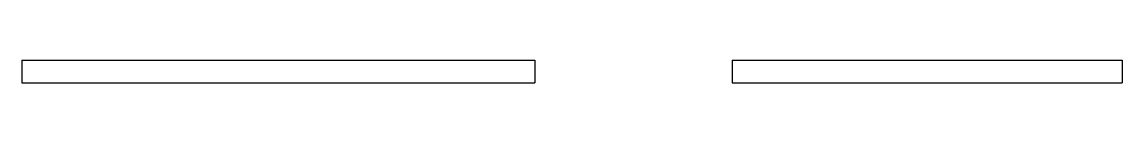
# Model space of a CAD drawing. Header units: millimetres. Extents: x 0 to 305, y 0 to 6.
import ezdxf

# ---------------------------------------------------------------- set-up
doc = ezdxf.new("R2010")
doc.units = ezdxf.units.MM

msp = doc.modelspace()

# ---------------------------------------------------------------- linework, layer by layer
for p, q in [((0, 6.2, 0.95), (142.15, 6.2, 0.95)), ((0, 6.2, 0.95), (0, 0, 0.95)), ((142.15, 6.2, 0.95), (142.15, 0, 0.95)), ((196.95, 6.2, 0.95), (305, 6.2, 0.95)), ((196.95, 6.2, 0.95), (196.95, 0, 0.95)), ((305, 6.2, 0.95), (305, 0, 0.95)), ((0, 0, 0.95), (142.15, 0, 0.95)), ((196.95, 0, 0.95), (305, 0, 0.95))]:
    msp.add_line(p, q)

doc.saveas('drawing.dxf')
